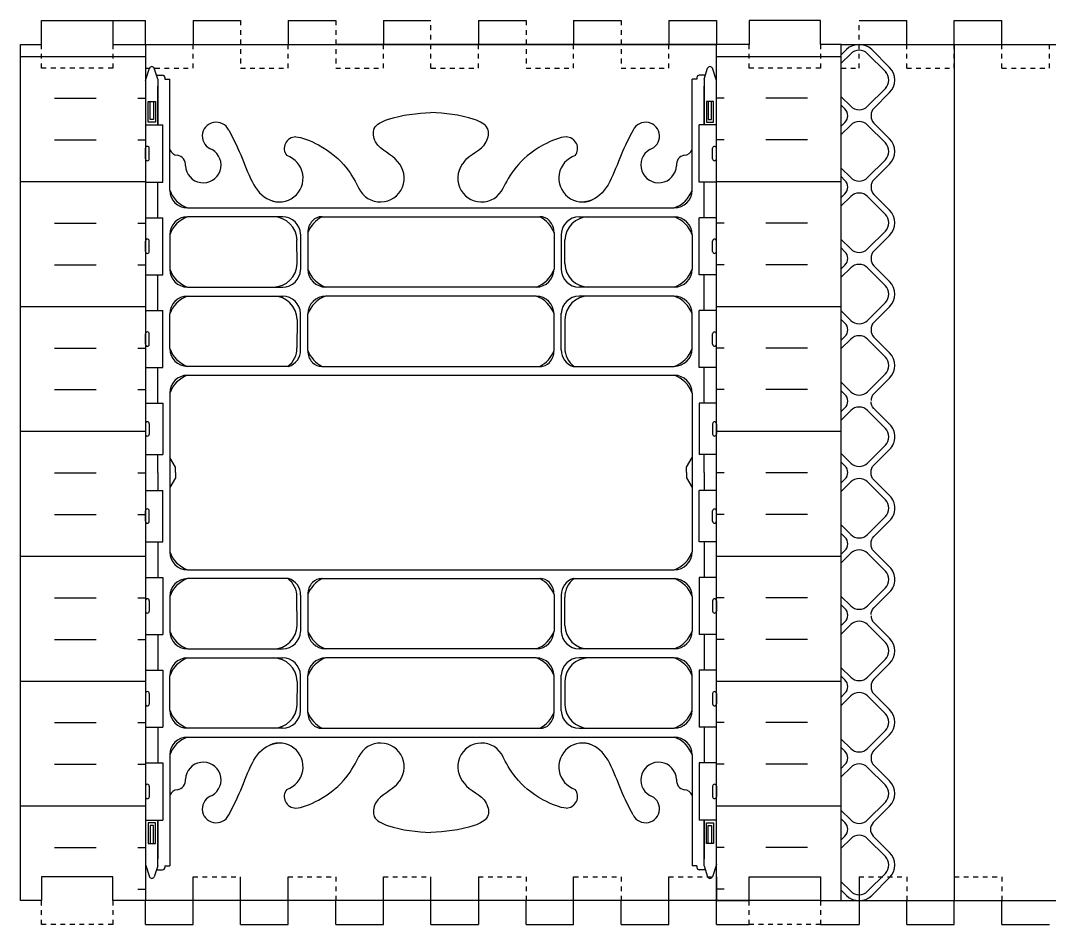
# Model space of a CAD drawing. Header units: inches. Extents: x 393.7 to 441.4, y 159.5 to 213.3.
# Drawn here: x 398.96 to 420.59, y 194.35 to 213.35 of the extents above; entities that cross this region are included whole.
import ezdxf

# ---------------------------------------------------------------- set-up
doc = ezdxf.new("R2010")
doc.units = ezdxf.units.IN
doc.header["$MEASUREMENT"] = 0
doc.linetypes.add('DASHED2', pattern=[0.375, 0.25, -0.125])
for name, color, linetype in [('HATCH', 12, 'Continuous'), ('line25', 2, 'Continuous'), ('LINE50', 5, 'Continuous'), ('LINE8', 8, 'Continuous'), ('LINE9', 9, 'Continuous'), ('Web_Edge', 9, 'Continuous')]:
    doc.layers.add(name, color=color, linetype=linetype)

msp = doc.modelspace()

# ---------------------------------------------------------------- hatches: boundary and pattern name
at = {"layer": 'HATCH'}
h = msp.add_hatch(dxfattribs=at)
h.set_pattern_fill('INSUL', color=256, scale=7, style=0)
h.set_pattern_definition([(0, (-2524.5736, -202.163), (0, 2.625), []), (0, (-2524.5736, -201.288), (0, 2.625), [0.875, -0.875]), (0, (-2524.5736, -200.413), (0, 2.625), [0.875, -0.875])])
h.paths.add_polyline_path([(398.963, 194.8466), (399.4005, 194.8466), (399.4005, 195.3466), (400.9005, 195.3466), (400.9005, 194.8466), (401.588, 194.8466), (401.588, 212.8466), (400.9005, 212.8466), (400.9005, 213.3466), (399.4005, 213.3466), (399.4005, 212.8466), (398.963, 212.8466)])
h = msp.add_hatch(dxfattribs=at)
h.set_pattern_fill('INSUL', color=256, scale=7, style=0)
h.set_pattern_definition([(180, (3339.7495, -202.163), (0, 2.625), []), (180, (3339.7495, -201.288), (0, 2.625), [0.875, -0.875]), (180, (3339.7495, -200.413), (0, 2.625), [0.875, -0.875])])
h.paths.add_polyline_path([(416.213, 194.8466), (415.7755, 194.8466), (415.7755, 195.3466), (414.2755, 195.3466), (414.2755, 194.8466), (413.588, 194.8466), (413.588, 212.8466), (414.2755, 212.8466), (414.2755, 213.3466), (415.7755, 213.3466), (415.7755, 212.8466), (416.213, 212.8466)])

# ---------------------------------------------------------------- linework, layer by layer
for p, q in [((401.588, 212.8466), (413.588, 212.8466)), ((413.588, 212.8466), (405.588, 212.8466)), ((416.3228, 212.7368), (416.213, 212.627)), ((417.2281, 212.3618), (416.8531, 212.7368)), ((416.8965, 211.4999), (417.2281, 211.8315)), ((416.213, 211.5663), (416.2912, 211.4881)), ((416.838, 211.3585), (416.838, 211.3348)), ((416.2912, 211.2052), (416.213, 211.127)), ((417.2281, 210.8618), (416.8965, 211.1934)), ((416.8965, 209.9999), (417.2281, 210.3315)), ((416.213, 210.0663), (416.2912, 209.9881)), ((416.838, 209.8585), (416.838, 209.8348)), ((416.2912, 209.7052), (416.213, 209.627)), ((417.2281, 209.3618), (416.8965, 209.6934)), ((416.8965, 208.4999), (417.2281, 208.8315)), ((416.213, 208.5663), (416.2912, 208.4881)), ((416.838, 208.3585), (416.838, 208.3348)), ((416.2912, 208.2052), (416.213, 208.127)), ((417.2281, 207.8618), (416.8965, 208.1934)), ((416.8965, 206.9999), (417.2281, 207.3315)), ((416.2912, 206.9881), (416.213, 207.0663)), ((416.838, 206.8585), (416.838, 206.8348)), ((416.2912, 206.7052), (416.213, 206.627)), ((417.2281, 206.3618), (416.8965, 206.6934)), ((416.8965, 205.4999), (417.2281, 205.8315)), ((416.213, 205.5663), (416.2912, 205.4881)), ((416.2912, 205.2052), (416.213, 205.127)), ((416.213, 204.0663), (416.2912, 203.9881)), ((416.2912, 203.7052), (416.213, 203.627)), ((416.213, 202.5663), (416.2912, 202.4881)), ((416.2912, 202.2052), (416.213, 202.127)), ((416.213, 201.0663), (416.2912, 200.9881)), ((416.2912, 200.7052), (416.213, 200.627)), ((417.2281, 200.3618), (416.8965, 200.6934)), ((416.8965, 199.4999), (417.2281, 199.8315)), ((416.213, 199.5663), (416.2912, 199.4881)), ((416.2912, 199.2052), (416.213, 199.127)), ((416.838, 199.3585), (416.838, 199.3348)), ((417.2281, 198.8618), (416.8965, 199.1934)), ((416.8965, 197.9999), (417.2281, 198.3315)), ((416.213, 198.0663), (416.2912, 197.9881)), ((416.2912, 197.7052), (416.213, 197.627)), ((416.838, 197.8585), (416.838, 197.8348)), ((417.2281, 197.3618), (416.8965, 197.6934)), ((416.8847, 196.4881), (417.2281, 196.8315)), ((416.213, 196.5663), (416.2912, 196.4881)), ((416.2912, 196.2052), (416.213, 196.127)), ((417.2281, 195.8618), (416.8847, 196.2052)), ((416.8531, 194.9565), (417.2281, 195.3315)), ((416.213, 195.0663), (416.3228, 194.9565)), ((413.588, 194.8466), (401.588, 194.8466)), ((415.7755, 194.8466), (405.588, 194.8466))]:
    msp.add_line(p, q, dxfattribs=at)
for points in [[(416.213, 211.7431), (416.4112, 211.5449, 0.4142136), (416.7647, 211.5449), (417.1397, 211.9199, 0.4142136), (417.1397, 212.2734), (416.7647, 212.6484, 0.4142136), (416.4112, 212.6484), (416.213, 212.4502)], [(416.213, 210.2431), (416.4112, 210.0449, 0.4142136), (416.7647, 210.0449), (417.1397, 210.4199, 0.4142136), (417.1397, 210.7734), (416.7647, 211.1484, 0.4142136), (416.4112, 211.1484), (416.213, 210.9502)], [(416.213, 208.7431), (416.4112, 208.5449, 0.4142136), (416.7647, 208.5449), (417.1397, 208.9199, 0.4142136), (417.1397, 209.2734), (416.7647, 209.6484, 0.4142136), (416.4112, 209.6484), (416.213, 209.4502)], [(416.213, 207.2431), (416.4112, 207.0449, 0.4142136), (416.7647, 207.0449), (417.1397, 207.4199, 0.4142136), (417.1397, 207.7734), (416.7647, 208.1484, 0.4142136), (416.4112, 208.1484), (416.213, 207.9502)], [(416.213, 207.2431), (416.4112, 207.0449, 0.4142136), (416.7647, 207.0449), (417.1397, 207.4199, 0.4142136), (417.1397, 207.7734), (416.7647, 208.1484, 0.4142136), (416.4112, 208.1484), (416.213, 207.9502)], [(416.213, 205.7431), (416.4112, 205.5449, 0.4142136), (416.7647, 205.5449), (417.1397, 205.9199, 0.4142136), (417.1397, 206.2734), (416.7647, 206.6484, 0.4142136), (416.4112, 206.6484), (416.213, 206.4502)], [(416.213, 204.2431), (416.4112, 204.0449, 0.4142136), (416.7647, 204.0449), (417.1397, 204.4199, 0.4142136), (417.1397, 204.7734), (416.7647, 205.1484, 0.4142136), (416.4112, 205.1484), (416.213, 204.9502)], [(416.838, 200.8585, -0.1989124), (416.8965, 200.9999), (417.2281, 201.3315, 0.4142136), (417.2281, 201.8618), (416.8965, 202.1934, -0.1989124), (416.838, 202.3348), (416.838, 202.3585, -0.1989124), (416.8965, 202.4999), (417.2281, 202.8315, 0.4142136), (417.2281, 203.3618), (416.8965, 203.6934, -0.1989124), (416.838, 203.8348), (416.838, 203.8585, -0.1989124), (416.8965, 203.9999), (417.2281, 204.3315, 0.4142136), (417.2281, 204.8618), (416.8965, 205.1934, -0.1989124), (416.838, 205.3348)], [(416.213, 202.7431), (416.4112, 202.5449, 0.4142136), (416.7647, 202.5449), (417.1397, 202.9199, 0.4142136), (417.1397, 203.2734), (416.7647, 203.6484, 0.4142136), (416.4112, 203.6484), (416.213, 203.4502)], [(416.213, 201.2431), (416.4112, 201.0449, 0.4142136), (416.7647, 201.0449), (417.1397, 201.4199, 0.4142136), (417.1397, 201.7734), (416.7647, 202.1484, 0.4142136), (416.4112, 202.1484), (416.213, 201.9502)], [(416.213, 199.7431), (416.4112, 199.5449, 0.4142136), (416.7647, 199.5449), (417.1397, 199.9199, 0.4142136), (417.1397, 200.2734), (416.7647, 200.6484, 0.4142136), (416.4112, 200.6484), (416.213, 200.4502)], [(416.213, 198.2431), (416.4112, 198.0449, 0.4142136), (416.7647, 198.0449), (417.1397, 198.4199, 0.4142136), (417.1397, 198.7734), (416.7647, 199.1484, 0.4142136), (416.4112, 199.1484), (416.213, 198.9502)], [(416.213, 196.7431), (416.4112, 196.5449, 0.4142136), (416.7647, 196.5449), (417.1397, 196.9199, 0.4142136), (417.1397, 197.2734), (416.7647, 197.6484, 0.4142136), (416.4112, 197.6484), (416.213, 197.4502)], [(416.213, 195.2431), (416.4112, 195.0449, 0.4142136), (416.7647, 195.0449), (417.1397, 195.4199, 0.4142136), (417.1397, 195.7734), (416.7647, 196.1484, 0.4142136), (416.4112, 196.1484), (416.213, 195.9502)]]:
    msp.add_lwpolyline(points, format="xyb", dxfattribs=at)
for centre, radius, start, end in [((416.588, 212.4716), 0.375, 45, 135), ((416.963, 212.0966), 0.375, 315, 45), ((417.038, 211.3585), 0.2, 135, 180), ((416.1498, 211.3466), 0.2, 315, 45), ((417.038, 211.3348), 0.2, 180, 225), ((416.963, 210.5966), 0.375, 315, 45), ((416.1498, 209.8466), 0.2, 315, 45), ((417.038, 209.8585), 0.2, 135, 180), ((417.038, 209.8348), 0.2, 180, 225), ((416.963, 209.0966), 0.375, 315, 45), ((416.1498, 208.3466), 0.2, 315, 45), ((417.038, 208.3585), 0.2, 135, 180), ((417.038, 208.3348), 0.2, 180, 225), ((416.963, 207.5966), 0.375, 315, 45), ((416.1498, 206.8466), 0.2, 315, 45), ((417.038, 206.8585), 0.2, 135, 180), ((417.038, 206.8348), 0.2, 180, 225), ((416.963, 206.0966), 0.375, 315, 45), ((416.1498, 205.3466), 0.2, 315, 45), ((417.038, 205.3585), 0.2, 135, 180), ((416.1498, 203.8466), 0.2, 315, 45), ((416.1498, 202.3466), 0.2, 315, 45), ((416.1498, 200.8466), 0.2, 315, 45), ((417.038, 200.8348), 0.2, 180, 225), ((416.963, 200.0966), 0.375, 315, 45), ((416.1498, 199.3466), 0.2, 315, 45), ((417.038, 199.3585), 0.2, 135, 180), ((417.038, 199.3348), 0.2, 180, 225), ((416.963, 198.5966), 0.375, 315, 45), ((416.1498, 197.8466), 0.2, 315, 45), ((417.038, 197.8585), 0.2, 135, 180), ((417.038, 197.8348), 0.2, 180, 225), ((416.963, 197.0966), 0.375, 315, 45), ((416.1498, 196.3466), 0.2, 315, 45), ((417.0261, 196.3466), 0.2, 135, 225), ((416.963, 195.5966), 0.375, 315, 45), ((416.588, 195.2216), 0.375, 225, 315)]:
    msp.add_arc(centre, radius, start, end, dxfattribs=at)
at = {"layer": 'line25'}
for p, q in [((401.588, 212.8466), (401.588, 194.8466)), ((413.588, 194.8466), (413.588, 212.8466)), ((418.588, 212.8466), (418.588, 194.8466)), ((401.588, 211.1516), (401.9529, 211.1516)), ((401.9529, 209.9516), (401.9529, 211.1516)), ((413.588, 211.1516), (413.223, 211.1516)), ((413.223, 209.9516), (413.223, 211.1516)), ((401.588, 210.4416), (401.588, 210.6616)), ((401.628, 210.7016), (401.628, 210.7016)), ((401.668, 210.4416), (401.668, 210.6616)), ((413.5079, 210.4416), (413.5079, 210.6616)), ((413.5479, 210.7016), (413.5479, 210.7016)), ((413.5879, 210.4416), (413.5879, 210.6616)), ((401.588, 210.6066), (401.588, 210.6066)), ((401.588, 210.4966), (401.588, 210.4966)), ((413.588, 210.6066), (413.5879, 210.6066)), ((413.588, 210.4966), (413.5879, 210.4966)), ((401.628, 210.4016), (401.628, 210.4016)), ((413.5479, 210.4016), (413.5479, 210.4016)), ((401.588, 209.9516), (401.9529, 209.9516)), ((413.588, 209.9516), (413.223, 209.9516)), ((401.588, 209.2016), (401.9529, 209.2016)), ((401.9529, 208.0016), (401.9529, 209.2016)), ((413.588, 209.2016), (413.223, 209.2016)), ((413.223, 208.0016), (413.223, 209.2016)), ((401.588, 208.4916), (401.588, 208.7116)), ((401.628, 208.7516), (401.628, 208.7516)), ((401.668, 208.4916), (401.668, 208.7116)), ((413.5079, 208.4916), (413.5079, 208.7116)), ((413.5479, 208.7516), (413.5479, 208.7516)), ((413.5879, 208.4916), (413.5879, 208.7116)), ((401.588, 208.6566), (401.588, 208.6566)), ((401.588, 208.5466), (401.588, 208.5466)), ((413.588, 208.6566), (413.5879, 208.6566)), ((413.588, 208.5466), (413.5879, 208.5466)), ((401.628, 208.4516), (401.628, 208.4516)), ((413.5479, 208.4516), (413.5479, 208.4516)), ((401.588, 208.0016), (401.9529, 208.0016)), ((413.588, 208.0016), (413.223, 208.0016)), ((401.588, 207.2516), (401.9529, 207.2516)), ((401.9529, 206.0516), (401.9529, 207.2516)), ((413.588, 207.2516), (413.223, 207.2516)), ((413.223, 206.0516), (413.223, 207.2516)), ((401.588, 206.5416), (401.588, 206.7616)), ((401.628, 206.8016), (401.628, 206.8016)), ((401.668, 206.5416), (401.668, 206.7616)), ((413.5079, 206.5416), (413.5079, 206.7616)), ((413.5479, 206.8016), (413.5479, 206.8016)), ((413.5879, 206.5416), (413.5879, 206.7616)), ((401.588, 206.7066), (401.588, 206.7066)), ((401.588, 206.5966), (401.588, 206.5966)), ((413.588, 206.7066), (413.5879, 206.7066)), ((413.588, 206.5966), (413.5879, 206.5966)), ((401.628, 206.5016), (401.628, 206.5016)), ((413.5479, 206.5016), (413.5479, 206.5016)), ((401.588, 206.0516), (401.9529, 206.0516)), ((413.588, 206.0516), (413.223, 206.0516)), ((401.588, 205.3016), (401.9529, 205.3016)), ((401.9529, 205.3016), (401.9529, 204.2216)), ((413.588, 205.3016), (413.223, 205.3016)), ((413.223, 205.3016), (413.223, 204.2216)), ((401.588, 204.8716), (401.588, 204.6516)), ((401.588, 204.8166), (401.588, 204.8166)), ((401.628, 204.9116), (401.628, 204.9116)), ((401.668, 204.8716), (401.668, 204.6516)), ((413.5079, 204.8716), (413.5079, 204.6516)), ((413.5479, 204.9116), (413.5479, 204.9116)), ((413.5879, 204.8716), (413.5879, 204.6516)), ((413.588, 204.8166), (413.5879, 204.8166)), ((401.588, 204.7066), (401.588, 204.7066)), ((401.628, 204.6116), (401.628, 204.6116)), ((413.5479, 204.6116), (413.5479, 204.6116)), ((413.588, 204.7066), (413.5879, 204.7066)), ((401.588, 204.2216), (401.9529, 204.2216)), ((413.588, 204.2216), (413.223, 204.2216)), ((401.588, 203.4716), (401.9529, 203.4716)), ((401.9529, 202.3916), (401.9529, 203.4716)), ((413.588, 203.4716), (413.223, 203.4716)), ((413.223, 202.3916), (413.223, 203.4716)), ((401.628, 203.0816), (401.628, 203.0816)), ((413.5479, 203.0816), (413.5479, 203.0816)), ((401.588, 202.8216), (401.588, 203.0416)), ((401.588, 202.9866), (401.588, 202.9866)), ((401.588, 202.8766), (401.588, 202.8766)), ((401.668, 202.8216), (401.668, 203.0416)), ((413.5079, 202.8216), (413.5079, 203.0416)), ((413.5879, 202.8216), (413.5879, 203.0416)), ((413.588, 202.9866), (413.5879, 202.9866)), ((413.588, 202.8766), (413.5879, 202.8766)), ((401.628, 202.7816), (401.628, 202.7816)), ((413.5479, 202.7816), (413.5479, 202.7816)), ((401.588, 202.3916), (401.9529, 202.3916)), ((413.588, 202.3916), (413.223, 202.3916)), ((401.588, 201.6416), (401.9529, 201.6416)), ((401.9529, 201.6416), (401.9529, 200.4416)), ((413.588, 201.6416), (413.223, 201.6416)), ((413.223, 201.6416), (413.223, 200.4416)), ((401.588, 201.1516), (401.588, 200.9316)), ((401.628, 201.1916), (401.628, 201.1916)), ((401.668, 201.1516), (401.668, 200.9316)), ((413.5079, 201.1516), (413.5079, 200.9316)), ((413.5479, 201.1916), (413.5479, 201.1916)), ((413.5879, 201.1516), (413.5879, 200.9316)), ((401.588, 201.0966), (401.588, 201.0966)), ((401.588, 200.9866), (401.588, 200.9866)), ((413.588, 201.0966), (413.5879, 201.0966)), ((413.588, 200.9866), (413.5879, 200.9866)), ((401.628, 200.8916), (401.628, 200.8916)), ((413.5479, 200.8916), (413.5479, 200.8916)), ((401.588, 200.4416), (401.9529, 200.4416)), ((413.588, 200.4416), (413.223, 200.4416)), ((401.588, 199.6916), (401.9529, 199.6916)), ((401.9529, 199.6916), (401.9529, 198.4916)), ((413.588, 199.6916), (413.223, 199.6916)), ((413.223, 199.6916), (413.223, 198.4916)), ((401.588, 199.2016), (401.588, 198.9816)), ((401.668, 199.2016), (401.668, 198.9816)), ((413.5079, 199.2016), (413.5079, 198.9816)), ((413.5879, 199.2016), (413.5879, 198.9816)), ((401.588, 199.1466), (401.588, 199.1466)), ((401.588, 199.0366), (401.588, 199.0366)), ((413.588, 199.1466), (413.5879, 199.1466)), ((413.588, 199.0366), (413.5879, 199.0366)), ((401.628, 198.9416), (401.628, 198.9416)), ((413.5479, 198.9416), (413.5479, 198.9416)), ((401.588, 198.4916), (401.9529, 198.4916)), ((413.588, 198.4916), (413.223, 198.4916)), ((401.588, 197.7416), (401.9529, 197.7416)), ((401.9529, 197.7416), (401.9529, 196.5416)), ((413.588, 197.7416), (413.223, 197.7416)), ((413.223, 197.7416), (413.223, 196.5416)), ((401.588, 197.2516), (401.588, 197.0316)), ((401.628, 197.2916), (401.628, 197.2916)), ((401.668, 197.2516), (401.668, 197.0316)), ((413.5079, 197.2516), (413.5079, 197.0316)), ((413.5479, 197.2916), (413.5479, 197.2916)), ((413.5879, 197.2516), (413.5879, 197.0316)), ((401.588, 197.1966), (401.588, 197.1966)), ((401.588, 197.0866), (401.588, 197.0866)), ((413.588, 197.1966), (413.5879, 197.1966)), ((413.588, 197.0866), (413.5879, 197.0866)), ((401.628, 196.9916), (401.628, 196.9916)), ((413.5479, 196.9916), (413.5479, 196.9916)), ((401.588, 196.5416), (401.9529, 196.5416)), ((413.588, 196.5416), (413.223, 196.5416))]:
    msp.add_line(p, q, dxfattribs=at)
for centre, start, end in [((401.628, 210.6616), 90, 180), ((401.628, 210.6616), 360, 90), ((413.5479, 210.6616), 90, 180), ((413.5479, 210.6616), 0, 90), ((401.628, 210.4416), 180, 270), ((401.628, 210.4416), 270, 0), ((413.5479, 210.4416), 180, 270), ((413.5479, 210.4416), 270, 0), ((401.628, 208.7116), 90, 180), ((401.628, 208.7116), 360, 90), ((413.5479, 208.7116), 90, 180), ((413.5479, 208.7116), 0, 90), ((401.628, 208.4916), 180, 270), ((401.628, 208.4916), 270, 0), ((413.5479, 208.4916), 180, 270), ((413.5479, 208.4916), 270, 0), ((401.628, 206.7616), 90, 180), ((401.628, 206.7616), 360, 90), ((413.5479, 206.7616), 90, 180), ((413.5479, 206.7616), 0, 90), ((401.628, 206.5416), 180, 270), ((401.628, 206.5416), 270, 0), ((413.5479, 206.5416), 180, 270), ((413.5479, 206.5416), 270, 0), ((401.628, 204.8716), 90, 180), ((401.628, 204.8716), 0, 90), ((413.5479, 204.8716), 90, 180), ((413.5479, 204.8716), 360, 90), ((401.628, 204.6516), 180, 270), ((401.628, 204.6516), 270, 0), ((413.5479, 204.6516), 180, 270), ((413.5479, 204.6516), 270, 0), ((401.628, 203.0416), 90, 180), ((401.628, 203.0416), 360, 90), ((413.5479, 203.0416), 90, 180), ((413.5479, 203.0416), 0, 90), ((401.628, 202.8216), 180, 270), ((401.628, 202.8216), 270, 0), ((413.5479, 202.8216), 180, 270), ((413.5479, 202.8216), 270, 0), ((401.628, 201.1516), 90, 180), ((401.628, 201.1516), 0, 90), ((413.5479, 201.1516), 90, 180), ((413.5479, 201.1516), 360, 90), ((401.628, 200.9316), 180, 270), ((401.628, 200.9316), 270, 0), ((413.5479, 200.9316), 180, 270), ((413.5479, 200.9316), 270, 0), ((401.628, 199.2016), 90, 180), ((401.628, 199.2016), 0, 90), ((413.5479, 199.2016), 90, 180), ((413.5479, 199.2016), 360, 90), ((401.628, 198.9816), 180, 270), ((401.628, 198.9816), 270, 0), ((413.5479, 198.9816), 180, 270), ((413.5479, 198.9816), 270, 0), ((401.628, 197.2516), 90, 180), ((401.628, 197.2516), 0, 90), ((413.5479, 197.2516), 90, 180), ((413.5479, 197.2516), 360, 90), ((401.628, 197.0316), 180, 270), ((401.628, 197.0316), 270, 0), ((413.5479, 197.0316), 180, 270), ((413.5479, 197.0316), 270, 0)]:
    msp.add_arc(centre, 0.04, start, end, dxfattribs=at)
at = {"layer": 'LINE50'}
for p, q in [((398.963, 194.8466), (398.963, 212.8466)), ((416.213, 212.8466), (436.588, 212.8466)), ((416.213, 194.8466), (416.213, 212.8466)), ((416.213, 194.8466), (436.588, 194.8466))]:
    msp.add_line(p, q, dxfattribs=at)
for points in [[(398.963, 212.8466), (399.4005, 212.8466), (399.4005, 213.3466), (400.9005, 213.3466), (400.9005, 212.8466), (401.588, 212.8466)], [(416.213, 212.8466), (415.7755, 212.8466), (415.7755, 213.3466), (414.2755, 213.3466), (414.2755, 212.8466), (413.588, 212.8466)], [(401.588, 194.8466), (400.9005, 194.8466), (400.9005, 195.3466), (399.4005, 195.3466), (399.4005, 194.8466), (398.963, 194.8466)], [(413.588, 194.8466), (414.2755, 194.8466), (414.2755, 195.3466), (415.7755, 195.3466), (415.7755, 194.8466), (416.213, 194.8466)]]:
    msp.add_lwpolyline(points, dxfattribs=at)
at = {"layer": 'LINE8'}
for p, q in [((400.9005, 213.3466), (401.588, 213.3466)), ((401.588, 212.8466), (401.588, 213.3466)), ((402.588, 213.3466), (402.588, 212.8466)), ((402.588, 213.3466), (403.588, 213.3466)), ((404.588, 213.3466), (405.588, 213.3466)), ((404.588, 213.3466), (404.588, 212.8466)), ((406.588, 213.3466), (406.588, 212.8466)), ((406.588, 213.3466), (407.588, 213.3466)), ((408.588, 213.3466), (408.588, 212.8466)), ((408.588, 213.3466), (409.588, 213.3466)), ((410.588, 213.3466), (410.588, 212.8466)), ((410.588, 213.3466), (411.588, 213.3466)), ((412.588, 213.3466), (412.588, 212.8466)), ((412.588, 213.3466), (413.588, 213.3466)), ((413.588, 213.3466), (413.588, 212.8466)), ((402.588, 194.3466), (402.588, 195.3466)), ((403.588, 194.3466), (403.588, 195.3466)), ((404.588, 194.3466), (404.588, 195.3466)), ((406.588, 194.3466), (406.588, 195.3466)), ((407.588, 194.3466), (407.588, 195.3466)), ((408.588, 195.3466), (408.588, 194.3466)), ((410.588, 194.3466), (410.588, 195.3466)), ((412.588, 194.3466), (412.588, 195.3466)), ((413.588, 195.3466), (413.588, 194.8466)), ((401.588, 194.3466), (401.588, 194.8466)), ((405.588, 194.3466), (405.588, 194.8466)), ((409.588, 194.3466), (409.588, 194.8466)), ((411.588, 194.3466), (411.588, 194.8466)), ((413.588, 194.3466), (413.588, 194.8466)), ((401.588, 194.3466), (402.588, 194.3466)), ((403.588, 194.3466), (404.588, 194.3466)), ((405.588, 194.3466), (406.588, 194.3466)), ((407.588, 194.3466), (408.588, 194.3466)), ((409.588, 194.3466), (410.588, 194.3466)), ((411.588, 194.3466), (412.588, 194.3466)), ((413.588, 194.3466), (414.2755, 194.3466))]:
    msp.add_line(p, q, dxfattribs=at)
at = {"layer": 'LINE8', "linetype": 'DASHED2', "ltscale": 0.15}
for p, q in [((403.588, 213.3466), (403.588, 212.3466)), ((405.588, 213.3466), (405.588, 212.3466)), ((407.588, 212.3466), (407.588, 213.3466)), ((409.588, 213.3466), (409.588, 212.3466)), ((411.588, 213.3466), (411.588, 212.3466)), ((402.588, 212.3466), (402.588, 212.8466)), ((404.588, 212.3466), (404.588, 212.8466)), ((406.588, 212.3466), (406.588, 212.8466)), ((408.588, 212.3466), (408.588, 212.8466)), ((410.588, 212.3466), (410.588, 212.8466)), ((412.588, 212.3466), (412.588, 212.8466)), ((401.588, 212.3466), (402.588, 212.3466)), ((403.588, 212.3466), (404.588, 212.3466)), ((405.588, 212.3466), (406.588, 212.3466)), ((407.588, 212.3466), (408.588, 212.3466)), ((409.588, 212.3466), (410.588, 212.3466)), ((411.588, 212.3466), (412.588, 212.3466)), ((402.588, 195.3466), (403.588, 195.3466)), ((404.588, 195.3466), (405.588, 195.3466)), ((405.588, 195.3466), (405.588, 194.8466)), ((406.588, 195.3466), (407.588, 195.3466)), ((408.588, 195.3466), (409.588, 195.3466)), ((409.588, 195.3466), (409.588, 194.8466)), ((410.588, 195.3466), (411.588, 195.3466)), ((411.588, 195.3466), (411.588, 194.8466)), ((412.588, 195.3466), (413.588, 195.3466))]:
    msp.add_line(p, q, dxfattribs=at)
at = {"layer": 'LINE9', "linetype": 'DASHED2', "ltscale": 0.15}
for p, q in [((416.588, 212.3466), (416.588, 213.3466)), ((417.588, 212.3466), (417.588, 212.8466)), ((418.588, 212.3466), (418.588, 212.8466)), ((419.588, 212.3466), (419.588, 212.8466)), ((420.588, 212.3466), (420.588, 212.8466)), ((416.213, 212.3466), (416.588, 212.3466)), ((417.588, 212.3466), (418.588, 212.3466)), ((419.588, 212.3466), (420.588, 212.3466)), ((416.588, 195.3466), (417.588, 195.3466)), ((417.588, 195.3466), (417.588, 194.8466)), ((418.588, 195.3466), (419.588, 195.3466)), ((418.588, 195.3466), (418.588, 194.8466)), ((419.588, 195.3466), (419.588, 194.8466))]:
    msp.add_line(p, q, dxfattribs=at)
at = {"layer": 'LINE9'}
for p, q in [((416.588, 213.3466), (417.588, 213.3466)), ((417.588, 212.8466), (417.588, 213.3466)), ((418.588, 212.8466), (418.588, 213.3466)), ((418.588, 213.3466), (419.588, 213.3466)), ((419.588, 212.8466), (419.588, 213.3466)), ((416.588, 195.3466), (416.588, 194.3466)), ((417.588, 194.3466), (417.588, 194.8466)), ((418.588, 194.3466), (418.588, 194.8466)), ((419.588, 194.3466), (419.588, 194.8466)), ((415.7755, 194.3466), (416.588, 194.3466)), ((417.588, 194.3466), (418.588, 194.3466)), ((419.588, 194.3466), (420.588, 194.3466))]:
    msp.add_line(p, q, dxfattribs=at)
at = {"layer": 'LINE9', "linetype": 'DASHED2', "ltscale": 0.15}
for points in [[(400.9005, 212.8466), (400.9005, 212.8466), (400.9005, 212.3466), (399.4005, 212.3466), (399.4005, 212.8466), (399.4005, 212.8466)], [(415.7755, 212.8466), (415.7755, 212.8466), (415.7755, 212.3466), (414.2755, 212.3466), (414.2755, 212.8466), (414.2755, 212.8466)], [(400.9005, 194.8466), (400.9005, 194.8466), (400.9005, 194.3466), (399.4005, 194.3466), (399.4005, 194.8466), (399.4005, 194.8466)], [(415.7755, 194.8466), (415.7755, 194.8466), (415.7755, 194.3466), (414.2755, 194.3466), (414.2755, 194.8466), (414.2755, 194.8466)]]:
    msp.add_lwpolyline(points, dxfattribs=at)
at = {"layer": 'Web_Edge'}
for p, q in [((401.588, 212.0872), (401.673, 212.3479)), ((401.848, 212.1179), (401.773, 212.3479)), ((401.8219, 212.1979), (401.948, 212.1979)), ((401.998, 212.1479), (401.998, 212.1479)), ((401.998, 212.1479), (401.998, 212.1179)), ((413.178, 212.1479), (413.178, 212.1479)), ((413.178, 212.1479), (413.178, 212.1179)), ((413.354, 212.1979), (413.228, 212.1979)), ((413.328, 212.1179), (413.403, 212.3479)), ((413.588, 212.0872), (413.503, 212.3479)), ((401.848, 212.1179), (401.848, 211.1516)), ((401.998, 212.1179), (402.098, 212.1179)), ((402.098, 209.7834), (402.098, 212.1179)), ((413.178, 212.1179), (413.078, 212.1179)), ((413.078, 209.7834), (413.078, 212.1179)), ((413.328, 212.1179), (413.328, 211.1516)), ((402.473, 209.4084), (412.703, 209.4084)), ((404.4732, 209.2209), (402.473, 209.2209)), ((405.2992, 209.2209), (409.9105, 209.2209)), ((410.7027, 209.2209), (412.703, 209.2209)), ((402.098, 208.8459), (402.098, 208.1198)), ((404.7731, 208.2378), (404.773, 208.735)), ((404.848, 208.8592), (404.848, 208.1066)), ((405.0005, 208.8894), (405.0005, 208.1198)), ((410.1754, 208.8894), (410.1754, 208.1198)), ((410.328, 208.8592), (410.328, 208.1066)), ((410.4028, 208.2378), (410.4029, 208.735)), ((413.078, 208.8459), (413.078, 208.1198)), ((402.473, 207.7448), (404.4732, 207.7448)), ((409.8004, 207.7448), (405.3755, 207.7448)), ((412.703, 207.7448), (410.7027, 207.7448)), ((402.473, 207.5542), (404.4732, 207.5542)), ((409.8004, 207.5542), (405.3755, 207.5542)), ((412.703, 207.5542), (410.7027, 207.5542)), ((402.098, 206.4532), (402.098, 207.1792)), ((404.848, 206.4227), (404.848, 207.1925)), ((405.0005, 206.4096), (405.0005, 207.1792)), ((410.1754, 206.4096), (410.1754, 207.1792)), ((410.328, 206.4227), (410.328, 207.1925)), ((413.078, 206.4532), (413.078, 207.1792)), ((404.7731, 207.0613), (404.773, 206.4639)), ((410.4028, 207.0613), (410.403, 206.4639)), ((404.5964, 206.0782), (402.473, 206.0782)), ((402.473, 205.8907), (412.703, 205.8907)), ((405.2992, 206.0782), (409.9105, 206.0782)), ((410.5795, 206.0782), (412.703, 206.0782)), ((402.098, 205.5157), (402.098, 202.1776)), ((413.078, 205.5157), (413.078, 202.1776)), ((402.218, 203.959), (402.098, 204.159)), ((402.218, 203.959), (402.098, 204.159)), ((412.958, 203.959), (413.078, 204.159)), ((412.958, 203.959), (413.078, 204.159)), ((402.218, 203.8466), (402.218, 203.959)), ((402.218, 203.8466), (402.218, 203.959)), ((412.958, 203.8466), (412.958, 203.959)), ((412.958, 203.8466), (412.958, 203.959)), ((402.218, 203.7343), (402.098, 203.5343)), ((402.218, 203.7343), (402.098, 203.5343)), ((402.218, 203.8466), (402.218, 203.7343)), ((402.218, 203.8466), (402.218, 203.7343)), ((412.958, 203.8466), (412.958, 203.7343)), ((412.958, 203.8466), (412.958, 203.7343)), ((412.958, 203.7343), (413.078, 203.5343)), ((412.958, 203.7343), (413.078, 203.5343)), ((402.473, 201.8026), (412.703, 201.8026)), ((404.5964, 201.6151), (402.473, 201.6151)), ((405.2992, 201.6151), (409.9105, 201.6151)), ((410.5795, 201.6151), (412.703, 201.6151)), ((402.098, 201.2401), (402.098, 200.514)), ((404.7731, 200.632), (404.773, 201.2293)), ((404.848, 201.2706), (404.848, 200.5008)), ((405.0005, 201.2836), (405.0005, 200.514)), ((410.1754, 201.2836), (410.1754, 200.514)), ((410.328, 201.2706), (410.328, 200.5008)), ((410.4028, 200.632), (410.403, 201.2293)), ((413.078, 201.2401), (413.078, 200.514)), ((402.473, 200.139), (404.4732, 200.139)), ((409.8004, 200.139), (405.3755, 200.139)), ((412.703, 200.139), (410.7027, 200.139)), ((402.473, 199.9484), (404.4732, 199.9484)), ((409.8004, 199.9484), (405.3755, 199.9484)), ((412.703, 199.9484), (410.7027, 199.9484)), ((402.098, 198.8474), (402.098, 199.5734)), ((404.7731, 199.4555), (404.773, 198.9583)), ((404.848, 198.8341), (404.848, 199.5867)), ((405.0005, 198.8038), (405.0005, 199.5734)), ((410.1754, 198.8038), (410.1754, 199.5734)), ((410.328, 198.8341), (410.328, 199.5867)), ((410.4028, 199.4555), (410.4029, 198.9583)), ((413.078, 198.8474), (413.078, 199.5734)), ((404.4732, 198.4724), (402.473, 198.4724)), ((405.2992, 198.4724), (409.9105, 198.4724)), ((410.7027, 198.4724), (412.703, 198.4724)), ((402.473, 198.2849), (412.703, 198.2849)), ((402.098, 197.9099), (402.098, 195.5754)), ((413.078, 197.9099), (413.078, 195.5754)), ((401.848, 195.5754), (401.848, 196.5416)), ((413.328, 195.5754), (413.328, 196.5416)), ((401.588, 195.606), (401.673, 195.3454)), ((401.848, 195.5754), (401.773, 195.3454)), ((401.8219, 195.4954), (401.948, 195.4954)), ((401.998, 195.5754), (402.098, 195.5754)), ((401.998, 195.5754), (401.998, 195.5454)), ((401.998, 195.5454), (401.998, 195.5454)), ((413.178, 195.5754), (413.078, 195.5754)), ((413.178, 195.5754), (413.178, 195.5454)), ((413.178, 195.5454), (413.178, 195.5454)), ((413.354, 195.4954), (413.228, 195.4954)), ((413.328, 195.5754), (413.403, 195.3454)), ((413.588, 195.606), (413.503, 195.3454))]:
    msp.add_line(p, q, dxfattribs=at)
for points in [[(401.848, 211.1516), (401.848, 211.9679)], [(413.328, 211.1516), (413.328, 211.9679)], [(401.848, 209.2016), (401.848, 209.9516)], [(413.328, 209.2016), (413.328, 209.9516)], [(401.848, 207.2516), (401.848, 208.0016)], [(413.328, 207.2516), (413.328, 208.0016)], [(401.848, 205.3016), (401.848, 206.0516)], [(413.328, 205.3016), (413.328, 206.0516)], [(401.848, 203.8466), (401.848, 204.2216)], [(413.328, 203.8466), (413.328, 204.2216)], [(401.848, 203.8466), (401.848, 203.4716)], [(413.328, 203.8466), (413.328, 203.4716)], [(401.848, 202.3916), (401.848, 201.6416)], [(413.328, 202.3916), (413.328, 201.6416)], [(401.848, 200.4416), (401.848, 199.6916)], [(413.328, 200.4416), (413.328, 199.6916)], [(401.848, 198.4916), (401.848, 197.7416)], [(413.328, 198.4916), (413.328, 197.7416)], [(401.848, 196.5416), (401.848, 195.7254)], [(413.328, 196.5416), (413.328, 195.7254)]]:
    msp.add_lwpolyline(points, dxfattribs=at)
for points in [[(401.798, 211.2079), (401.648, 211.2079), (401.648, 211.6479), (401.798, 211.6479)], [(401.758, 211.2679), (401.688, 211.2679), (401.688, 211.6479), (401.758, 211.6479)], [(413.378, 211.2079), (413.528, 211.2079), (413.528, 211.6479), (413.378, 211.6479)], [(413.418, 211.2679), (413.488, 211.2679), (413.488, 211.6479), (413.418, 211.6479)], [(401.798, 196.4854), (401.648, 196.4854), (401.648, 196.0454), (401.798, 196.0454)], [(401.758, 196.4254), (401.688, 196.4254), (401.688, 196.0454), (401.758, 196.0454)], [(413.378, 196.4854), (413.528, 196.4854), (413.528, 196.0454), (413.378, 196.0454)], [(413.418, 196.4254), (413.488, 196.4254), (413.488, 196.0454), (413.418, 196.0454)]]:
    msp.add_lwpolyline(points, close=True, dxfattribs=at)
for centre, radius, start, end in [((401.723, 212.3212), 0.0567, 28.07249, 151.92751), ((413.453, 212.3212), 0.0567, 28.07249, 151.92751), ((401.948, 212.1479), 0.05, 0, 90), ((413.228, 212.1479), 0.05, 90, 180), ((403.0756, 210.9164), 0.2933, 25.79839, 253.07312), ((412.1003, 210.9164), 0.2933, 286.92688, 154.20161), ((404.7468, 210.6582), 0.242, 90, 218.23271), ((410.4291, 210.6582), 0.242, 321.76729, 90), ((402.2722, 210.7048), 0.1902, 203.63161, 265.69645), ((402.802, 210.3114), 0.375, 182.92371, 59.86753), ((412.374, 210.3114), 0.375, 120.13247, 357.07629), ((412.9037, 210.7048), 0.1902, 274.30355, 336.36839), ((402.2288, 210.3171), 0.2002, 352.89286, 81.61996), ((404.4005, 210.0334), 0.5, 246.21387, 71.79367), ((410.7755, 210.0334), 0.5, 108.20633, 293.78613), ((412.9471, 210.3171), 0.2002, 98.38004, 187.10714), ((406.5255, 210.0334), 0.5, 204.81899, 44.18751), ((408.6505, 210.0334), 0.5, 135.81249, 335.18101), ((402.6798, 209.9902), 0.6175, 199.57025, 250.43101), ((402.473, 209.7834), 0.375, 180.00215, 269.99911), ((412.4961, 209.9902), 0.6175, 289.56899, 340.42975), ((412.7029, 209.7834), 0.375, 270.00089, 359.99785), ((402.6798, 208.6391), 0.6175, 109.56816, 160.43184), ((402.473, 208.8459), 0.375, 90, 180), ((404.2732, 208.7209), 0.5, 0.80727, 90), ((404.4732, 208.8459), 0.375, 2.03036, 90), ((405.5836, 208.6652), 0.6242, 117.09656, 159.08811), ((405.3766, 208.8891), 0.3762, 138.37041, 179.94861), ((405.2823, 208.9715), 0.25, 86.12089, 138.37041), ((409.8936, 208.9715), 0.25, 41.62959, 93.87911), ((409.5923, 208.6652), 0.6242, 20.91189, 62.90344), ((409.7993, 208.8891), 0.3762, 0.05139, 41.62959), ((410.7027, 208.8459), 0.375, 90, 177.96964), ((410.9027, 208.7209), 0.5, 90, 179.19273), ((412.4961, 208.6391), 0.6175, 19.56816, 70.43184), ((412.703, 208.8459), 0.375, 360, 90), ((402.6798, 208.3266), 0.6175, 199.56816, 250.43184), ((402.473, 208.1198), 0.375, 180, 270), ((404.2732, 208.2448), 0.5, 270, 359.19273), ((404.4732, 208.1198), 0.375, 270, 357.96964), ((405.5823, 208.3266), 0.6175, 199.56816, 250.43184), ((405.3755, 208.1198), 0.375, 180, 270), ((409.5936, 208.3266), 0.6175, 289.56816, 340.43184), ((409.8004, 208.1198), 0.375, 270, 360), ((410.7027, 208.1198), 0.375, 182.03036, 270), ((410.9027, 208.2448), 0.5, 180.80727, 270), ((412.4961, 208.3266), 0.6175, 289.56816, 340.43184), ((412.703, 208.1198), 0.375, 270, 0), ((402.6798, 206.9724), 0.6175, 109.56816, 160.43184), ((402.473, 207.1792), 0.375, 90, 180), ((404.2732, 207.0542), 0.5, 0.80727, 90), ((404.4732, 207.1792), 0.375, 2.03036, 90), ((405.5823, 206.9724), 0.6175, 109.56816, 160.43184), ((405.3755, 207.1792), 0.375, 90, 180), ((409.5936, 206.9724), 0.6175, 19.56816, 70.43184), ((409.8004, 207.1792), 0.375, 0, 90), ((410.7027, 207.1792), 0.375, 90, 177.96964), ((410.9027, 207.0542), 0.5, 90, 179.19273), ((412.4961, 206.9724), 0.6175, 19.56816, 70.43184), ((412.703, 207.1792), 0.375, 360, 90), ((402.6798, 206.66), 0.6175, 199.56816, 250.43184), ((402.473, 206.4532), 0.375, 180, 270), ((404.3088, 206.4558), 0.4642, 305.55941, 1.00719), ((404.5023, 206.411), 0.3458, 285.78837, 1.947), ((405.5836, 206.6339), 0.6242, 200.91189, 242.90344), ((405.3766, 206.41), 0.3762, 180.05139, 221.62959), ((409.5923, 206.6339), 0.6242, 297.09656, 339.08811), ((409.7993, 206.41), 0.3762, 318.37041, 359.94861), ((410.6736, 206.411), 0.3458, 178.053, 254.21163), ((410.8671, 206.4558), 0.4642, 178.99281, 234.44059), ((412.4961, 206.66), 0.6175, 289.56816, 340.43184), ((412.703, 206.4532), 0.375, 270, 0), ((405.2823, 206.3276), 0.25, 221.62959, 273.87911), ((409.8936, 206.3276), 0.25, 266.12089, 318.37041), ((402.6798, 205.3088), 0.6175, 109.56899, 160.42975), ((402.473, 205.5156), 0.375, 90.00089, 179.99785), ((412.4961, 205.3088), 0.6175, 19.57025, 70.43101), ((412.7029, 205.5156), 0.375, 0.00215, 89.99911), ((402.6798, 202.3844), 0.6175, 199.57025, 250.43101), ((402.473, 202.1776), 0.375, 180.00215, 269.99911), ((412.4961, 202.3844), 0.6175, 289.56899, 340.42975), ((412.7029, 202.1776), 0.375, 270.00089, 359.99785), ((402.6798, 201.0333), 0.6175, 109.56816, 160.43184), ((402.473, 201.2401), 0.375, 90, 180), ((404.3088, 201.2375), 0.4642, 358.99281, 54.44059), ((404.5023, 201.2823), 0.3458, 358.053, 74.21163), ((405.5836, 201.0594), 0.6242, 117.09656, 159.08811), ((405.2823, 201.3657), 0.25, 86.12089, 138.37041), ((409.8936, 201.3657), 0.25, 41.62959, 93.87911), ((409.5923, 201.0594), 0.6242, 20.91189, 62.90344), ((410.6736, 201.2823), 0.3458, 105.78837, 181.947), ((410.8671, 201.2375), 0.4642, 125.55941, 181.00719), ((412.4961, 201.0333), 0.6175, 19.56816, 70.43184), ((412.703, 201.2401), 0.375, 360, 90), ((405.3766, 201.2833), 0.3762, 138.37041, 179.94861), ((409.7993, 201.2833), 0.3762, 0.05139, 41.62959), ((402.6798, 200.7208), 0.6175, 199.56816, 250.43184), ((402.473, 200.514), 0.375, 180, 270), ((404.2732, 200.639), 0.5, 270, 359.19273), ((404.4732, 200.514), 0.375, 270, 357.96964), ((405.5823, 200.7208), 0.6175, 199.56816, 250.43184), ((405.3755, 200.514), 0.375, 180, 270), ((409.5936, 200.7208), 0.6175, 289.56816, 340.43184), ((409.8004, 200.514), 0.375, 270, 360), ((410.7027, 200.514), 0.375, 182.03036, 270), ((410.9027, 200.639), 0.5, 180.80727, 270), ((412.4961, 200.7208), 0.6175, 289.56816, 340.43184), ((412.703, 200.514), 0.375, 270, 0), ((402.6798, 199.3666), 0.6175, 109.56816, 160.43184), ((402.473, 199.5734), 0.375, 90, 180), ((404.2732, 199.4484), 0.5, 0.80727, 90), ((404.4732, 199.5734), 0.375, 2.03036, 90), ((405.5823, 199.3666), 0.6175, 109.56816, 160.43184), ((405.3755, 199.5734), 0.375, 90, 180), ((409.5936, 199.3666), 0.6175, 19.56816, 70.43184), ((409.8004, 199.5734), 0.375, 0, 90), ((410.7027, 199.5734), 0.375, 90, 177.96964), ((410.9027, 199.4484), 0.5, 90, 179.19273), ((412.4961, 199.3666), 0.6175, 19.56816, 70.43184), ((412.703, 199.5734), 0.375, 360, 90), ((404.2732, 198.9724), 0.5, 270, 359.19273), ((410.9027, 198.9724), 0.5, 180.80727, 270), ((402.6798, 199.0542), 0.6175, 199.56816, 250.43184), ((402.473, 198.8474), 0.375, 180, 270), ((404.4732, 198.8474), 0.375, 270, 357.96964), ((405.5836, 199.0281), 0.6242, 200.91189, 242.90344), ((405.3766, 198.8042), 0.3762, 180.05139, 221.62959), ((409.5923, 199.0281), 0.6242, 297.09656, 339.08811), ((409.7993, 198.8042), 0.3762, 318.37041, 359.94861), ((410.7027, 198.8474), 0.375, 182.03036, 270), ((412.4961, 199.0542), 0.6175, 289.56816, 340.43184), ((412.703, 198.8474), 0.375, 270, 0), ((405.2823, 198.7218), 0.25, 221.62959, 273.87911), ((409.8936, 198.7218), 0.25, 266.12089, 318.37041), ((402.6798, 197.703), 0.6175, 109.56899, 160.42975), ((402.473, 197.9098), 0.375, 90.00089, 179.99785), ((404.4005, 197.6599), 0.5, 288.20633, 113.78613), ((406.5255, 197.6599), 0.5, 315.81249, 155.18101), ((408.6505, 197.6599), 0.5, 24.81899, 224.18751), ((410.7755, 197.6599), 0.5, 66.21387, 251.79367), ((412.4961, 197.703), 0.6175, 19.57025, 70.43101), ((412.7029, 197.9098), 0.375, 0.00215, 89.99911), ((402.802, 197.3818), 0.375, 300.13247, 177.07629), ((412.374, 197.3818), 0.375, 2.92371, 239.86753), ((402.2288, 197.3762), 0.2002, 278.38004, 7.10714), ((412.9471, 197.3762), 0.2002, 172.89286, 261.61996), ((402.2722, 196.9884), 0.1902, 94.30355, 156.36839), ((403.0756, 196.7769), 0.2933, 106.92688, 334.20161), ((404.7468, 197.0351), 0.242, 141.76729, 270), ((410.4291, 197.0351), 0.242, 270, 38.23271), ((412.1003, 196.7769), 0.2933, 205.79839, 73.07312), ((412.9037, 196.9884), 0.1902, 23.63161, 85.69645), ((401.948, 195.5454), 0.05, 270, 0), ((413.228, 195.5454), 0.05, 180, 270), ((401.723, 195.372), 0.0567, 208.07249, 331.92751), ((413.453, 195.372), 0.0567, 208.07249, 331.92751)]:
    msp.add_arc(centre, radius, start, end, dxfattribs=at)
for points, knots in [([(406.884, 210.3819), (406.7764, 210.5449), (406.4164, 210.6355), (406.3397, 211.1311), (406.8879, 211.367), (407.2917, 211.3954), (407.588, 211.4163)], [0.2294066, 0.2294066, 0.2294066, 0.2294066, 0.8444317, 1.1288491, 1.4643308, 2.3890043, 2.3890043, 2.3890043, 2.3890043]), ([(408.2919, 210.3819), (408.3996, 210.5449), (408.7595, 210.6355), (408.8362, 211.1311), (408.288, 211.367), (407.8843, 211.3954), (407.588, 211.4163)], [0.2294066, 0.2294066, 0.2294066, 0.2294066, 0.8444317, 1.1288491, 1.4643308, 2.3890043, 2.3890043, 2.3890043, 2.3890043]), ([(403.3397, 211.044), (403.4257, 210.8774), (403.6787, 210.3873), (403.8927, 209.6379), (404.3027, 209.5435), (404.3594, 209.5351)], [0, 0, 0, 0, 0.5792109, 1.7038956, 1.8753209, 1.8753209, 1.8753209, 1.8753209]), ([(404.7468, 210.9002), (404.8678, 210.9022), (405.7012, 210.5447), (405.9405, 210.088), (406.081, 209.8046)], [0.0381251, 0.0381251, 0.0381251, 0.0381251, 0.3206625, 1.2581186, 1.2581186, 1.2581186, 1.2581186]), ([(410.4291, 210.9002), (410.3082, 210.9022), (409.4747, 210.5447), (409.2354, 210.088), (409.0949, 209.8046)], [0.0381251, 0.0381251, 0.0381251, 0.0381251, 0.3206625, 1.2581186, 1.2581186, 1.2581186, 1.2581186]), ([(411.8362, 211.044), (411.7502, 210.8774), (411.4972, 210.3873), (411.2833, 209.6379), (410.8732, 209.5435), (410.8165, 209.5351)], [0, 0, 0, 0, 0.5792109, 1.7038956, 1.8753209, 1.8753209, 1.8753209, 1.8753209]), ([(403.3397, 196.6492), (403.4257, 196.8158), (403.6787, 197.306), (403.8927, 198.0554), (404.3027, 198.1498), (404.3594, 198.1582)], [0, 0, 0, 0, 0.5792109, 1.7038956, 1.8753209, 1.8753209, 1.8753209, 1.8753209]), ([(411.8362, 196.6492), (411.7502, 196.8158), (411.4972, 197.306), (411.2833, 198.0554), (410.8732, 198.1498), (410.8165, 198.1582)], [0, 0, 0, 0, 0.5792109, 1.7038956, 1.8753209, 1.8753209, 1.8753209, 1.8753209]), ([(404.7468, 196.7931), (404.8678, 196.7911), (405.7012, 197.1486), (405.9405, 197.6052), (406.081, 197.8886)], [0.0381251, 0.0381251, 0.0381251, 0.0381251, 0.3206625, 1.2581186, 1.2581186, 1.2581186, 1.2581186]), ([(410.4291, 196.7931), (410.3082, 196.7911), (409.4747, 197.1486), (409.2354, 197.6052), (409.0949, 197.8886)], [0.0381251, 0.0381251, 0.0381251, 0.0381251, 0.3206625, 1.2581186, 1.2581186, 1.2581186, 1.2581186]), ([(406.884, 197.3113), (406.7764, 197.1484), (406.4164, 197.0577), (406.3397, 196.5622), (406.8879, 196.3263), (407.2917, 196.2978), (407.588, 196.2769)], [0.2294066, 0.2294066, 0.2294066, 0.2294066, 0.8444317, 1.1288491, 1.4643308, 2.3890043, 2.3890043, 2.3890043, 2.3890043]), ([(408.2919, 197.3113), (408.3996, 197.1484), (408.7595, 197.0577), (408.8362, 196.5622), (408.288, 196.3263), (407.8843, 196.2978), (407.588, 196.2769)], [0.2294066, 0.2294066, 0.2294066, 0.2294066, 0.8444317, 1.1288491, 1.4643308, 2.3890043, 2.3890043, 2.3890043, 2.3890043])]:
    msp.add_open_spline(points, degree=3, knots=knots, dxfattribs=at)

doc.saveas('drawing.dxf')
